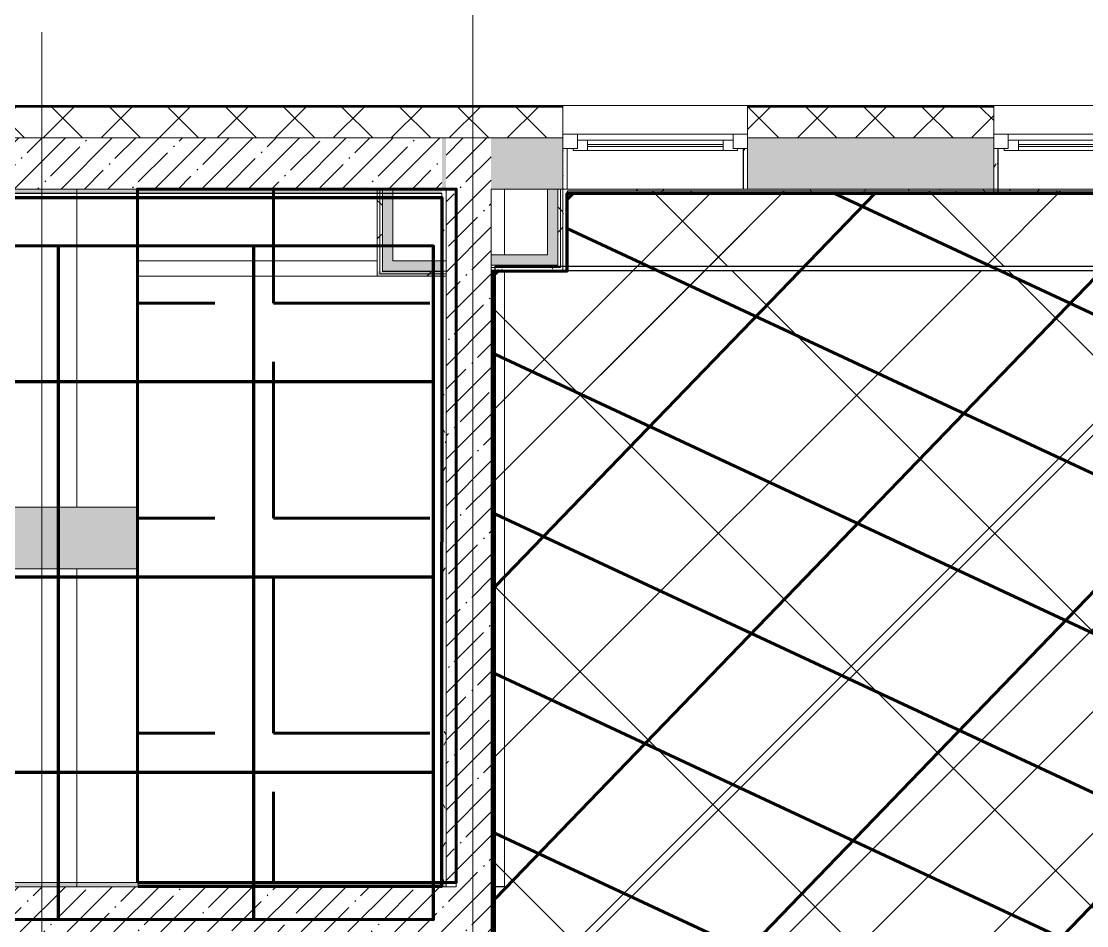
# Model space of a CAD drawing. Header units: millimetres. Extents: x -164500 to 426394, y -51911 to 102118.
# Drawn here: x 247282 to 252475, y 17559 to 21967 of the extents above; entities that cross this region are included whole.
import ezdxf

# ---------------------------------------------------------------- set-up
doc = ezdxf.new("R2010")
doc.units = ezdxf.units.MM
for name, color, linetype, lineweight in [('0) шлифовка', 5, 'Continuous', 60), ('1.4) Плинтус ПЛ-4', 6, 'Continuous', 60), ('336 лестницы', 150, 'Continuous', 120), ('374 ПК-4', 211, 'Continuous', 120), ('474 плитка КР-1.1 лестницы', 150, 'Continuous', 60), ('5.2) Л-1 Линолеум', 100, 'Continuous', 30), ('7.7) Плинтус', 222, 'Continuous', 90), ('8.1) Нал пол Окт', 5, 'Continuous', 60), ('A-FLOR', 7, 'Continuous', 9), ('A-GLAZ', 7, 'Continuous', 9), ('A-GLAZ-1', 7, 'Continuous', 5), ('A-WALL', 7, 'Continuous', 5), ('I-WALL', 7, 'Continuous', 5), ('S-STRS', 7, 'Continuous', 9), ('S-STRS-MBND', 7, 'Continuous', 9), ('Оси', 7, 'Continuous', 9)]:
    doc.layers.add(name, color=color, linetype=linetype, lineweight=lineweight)
doc.layers.add('2) защита вин плитк', color=6, linetype='Continuous')
doc.layers.add('3.2.3) Нал-ой пол 5 вып', color=5, linetype='Continuous')
doc.layers.add('A-AREA-PATT-2', color=7, linetype='Continuous', lineweight=5, true_color=0xcde0ef, transparency=1)
doc.layers.add('A-WALL-1', color=9, linetype='Continuous', lineweight=5, true_color=0x808080)
doc.layers.add('A-WALL-FNSH-1', color=9, linetype='Continuous', lineweight=5, true_color=0x808080)
pattern_1 = [(45, (148772.12, -0.94), (-114.04925, 114.04925), []), (45, (148886.17, -0.94), (-114.04925, 114.04925), [201.612, -40.322, 6.706, -33.617])]
pattern_2 = [(0, (148772.123, -0.94), (243.84, 60.96), [20.117, -162.763, 20.117, -162.763, -975.36]), (0, (148772.123, -0.94), (243.84, 60.96), [-365.76, 20.117, -345.643, 20.117, -162.763, -426.72]), (0, (148772.123, -0.94), (243.84, 60.96), [-914.4, 20.117, -101.803, 20.117, -284.683]), (120, (148863.563, 29.54), (-174.71291, 180.691634), [20.117, -162.763, 20.117, -162.763, -975.36]), (120, (148863.563, 29.54), (-174.71291, 180.691634), [-365.76, 20.117, -345.643, 20.117, -162.763, -426.72]), (120, (148863.563, 29.54), (-174.71291, 180.691634), [-914.4, 20.117, -101.803, 20.117, -284.683]), (240, (148894.043, 151.46), (-69.12709, -241.651634), [20.117, -162.763, 20.117, -162.763, -975.36]), (240, (148894.043, 151.46), (-69.12709, -241.651634), [-365.76, 20.117, -345.643, 20.117, -162.763, -426.72]), (240, (148894.043, 151.46), (-69.12709, -241.651634), [-914.4, 20.117, -101.803, 20.117, -284.683])]
pattern_3 = [(45, (148772.12, -0.94), (-212.132, 212.132), []), (135, (148772.12, -0.94), (-212.132, -212.132), [])]
pattern_4 = [(45, (205553.1, 26879), (-1347.04, 1347.04), [])]

# ---------------------------------------------------------------- blocks, each defined once
blk = doc.blocks.new('120_Окно_СКБ_1Ст - 120_Окно_СКБ_1Ст 900х2500_h_ с форточкой-22877787-Объем проектирования 2 этажа')
at = {"layer": 'A-GLAZ'}
for p, q in [((-450, -127), (-450, -57)), ((-450, -57), (-380, -57)), ((-380, -57), (-380, -127)), ((380, -87), (-380, -87)), ((-380, -87), (-380, -127)), ((-330, -137), (-330, -87)), ((330, -137), (330, -87)), ((380, -127), (380, -57)), ((380, -57), (450, -57)), ((380, -127), (380, -87)), ((450, -57), (450, -127)), ((-380, -127), (-450, -127)), ((-380, -127), (-400, -127)), ((-400, -127), (-400, -137)), ((-400, -137), (400, -137)), ((400, -137), (-400, -137)), ((450, -127), (380, -127)), ((400, -127), (380, -127)), ((400, -137), (400, -127))]:
    blk.add_line(p, q, dxfattribs=at)
at = {"layer": 'A-GLAZ-1'}
for p, q in [((450, -57), (-450, -57)), ((-430, -127), (-400, -127)), ((-330, -107), (330, -107)), ((330, -117), (-330, -117)), ((400, -127), (430, -127))]:
    blk.add_line(p, q, dxfattribs=at)
blk = doc.blocks.new('120_Окно_СКБ_2Ст_Фрамуга сверху - 120_Окно_СКБ_2Ст_2300х2500_h_ ДОО-23103760-Объем проектирования 2 этажа')
at = {"layer": 'A-GLAZ'}
for p, q in [((-1150, -127), (-1150, -57)), ((-1150, -57), (-1080, -57)), ((-1080, -57), (-1080, -127)), ((520, -87), (-1080, -87)), ((-1080, -87), (-1080, -127)), ((-1030, -137), (-1030, -87)), ((470, -137), (470, -87)), ((520, -127), (520, -57)), ((520, -57), (590, -57)), ((520, -127), (520, -87)), ((590, -57), (590, -127)), ((1080, -87), (590, -87)), ((590, -87), (590, -127)), ((640, -137), (640, -87)), ((1030, -137), (1030, -87)), ((1080, -127), (1080, -57)), ((1080, -57), (1150, -57)), ((1080, -127), (1080, -87)), ((1150, -57), (1150, -127)), ((-1080, -127), (-1150, -127)), ((-1080, -127), (-1100, -127)), ((-1100, -127), (-1100, -137)), ((-1100, -137), (540, -137)), ((540, -137), (-1100, -137)), ((590, -127), (520, -127)), ((540, -127), (520, -127)), ((540, -137), (540, -127)), ((590, -127), (570, -127)), ((570, -127), (570, -137)), ((570, -137), (1100, -137)), ((1100, -137), (570, -137)), ((1150, -127), (1080, -127)), ((1100, -127), (1080, -127)), ((1100, -137), (1100, -127))]:
    blk.add_line(p, q, dxfattribs=at)
at = {"layer": 'A-GLAZ-1'}
for p, q in [((1150, -57), (-1150, -57)), ((-1080, -57), (1080, -57)), ((-1130, -127), (-1100, -127)), ((-1030, -107), (470, -107)), ((470, -117), (-1030, -117)), ((540, -127), (570, -127)), ((540, -127), (570, -127)), ((640, -107), (1030, -107)), ((1030, -117), (640, -117)), ((1100, -127), (1130, -127))]:
    blk.add_line(p, q, dxfattribs=at)
blk = doc.blocks.new('Зашивка приборов отопления31 - Зашивка приборов отопления-33324104-Объем проектирования 2 этажа')
at = {"layer": 'A-WALL'}
for p, q in [((126595, 120), (125430, 120)), ((126595, 45), (126595, 120)), ((126595, 45), (125430, 45)), ((125430, 45), (126595, 45)), ((126595, -285), (126595, 45))]:
    blk.add_line(p, q, dxfattribs=at)

msp = doc.modelspace()

# ---------------------------------------------------------------- hatches: boundary and pattern name
at = {"layer": '0) шлифовка', "true_color": 0x2776bb}
h = msp.add_hatch(dxfattribs=at)
h.set_pattern_fill('ANSI31', color=152, scale=222, angle=110)
h.set_pattern_definition([(155, (205553.1, 26879), (-297.8825, -638.811), [])])
h.paths.add_polyline_path([(254321.123, 21129), (249943.123, 21129), (249943.123, 20754), (249593.123, 20754), (249593.123, 15205), (249593.123, 13921), (249893.123, 13921), (249893.123, 13557), (254301.123, 13557), (254301.123, 14011), (258323.123, 14011), (258323.123, 13631), (258611.123, 13631), (258611.123, 14011), (259601.123, 14011), (259601.123, 20309), (259101.123, 20309), (259101.123, 21129), (258722.572, 21129), (257263.123, 21129), (257263.123, 20748), (256901.123, 20748), (256901.123, 21129), (256522.572, 21129), (254843.123, 21129), (254843.123, 20748), (254321.123, 20748)])
at = {"layer": '2) защита вин плитк'}
h = msp.add_hatch(dxfattribs=at)
h.set_pattern_fill('ANSI31', color=256, scale=600)
h.set_pattern_definition(pattern_4)
h.paths.add_polyline_path([(254321.123, 21129), (249943.123, 21129), (249943.123, 20754), (249593.123, 20754), (249593.123, 15205), (249593.123, 13921), (249893.123, 13921), (249893.123, 13557), (254301.123, 13557), (254301.123, 14011), (258323.123, 14011), (258323.123, 13631), (258611.123, 13631), (258611.123, 14011), (259601.123, 14011), (259601.123, 20309), (259101.123, 20309), (259101.123, 21129), (258722.572, 21129), (257263.123, 21129), (257263.123, 20748), (256901.123, 20748), (256901.123, 21129), (256522.572, 21129), (254843.123, 21129), (254843.123, 20748), (254321.123, 20748)])
h = msp.add_hatch(dxfattribs=at)
h.set_pattern_fill('ANSI31', color=256, scale=600)
h.set_pattern_definition(pattern_4)
h.paths.add_polyline_path([(254321.123, 21129), (249943.123, 21129), (249943.123, 20754), (249593.123, 20754), (249593.123, 15205), (249593.123, 13921), (249893.123, 13921), (249893.123, 13557), (254301.123, 13557), (254301.123, 14011), (258323.123, 14011), (258323.123, 13631), (258611.123, 13631), (258611.123, 14011), (259601.123, 14011), (259601.123, 20309), (259101.123, 20309), (259101.123, 21129), (258722.572, 21129), (257263.123, 21129), (257263.123, 20748), (256901.123, 20748), (256901.123, 21129), (256522.572, 21129), (254843.123, 21129), (254843.123, 20748), (254321.123, 20748)])
at = {"layer": '3.2.3) Нал-ой пол 5 вып'}
h = msp.add_hatch(dxfattribs=at)
h.set_pattern_fill('ANSI34', color=256, scale=222)
h.set_pattern_definition([(45, (205553, 26879), (-2990.43, 2990.43), []), (45, (206550, 26879), (-2990.43, 2990.43), []), (45, (207546.7, 26879), (-2990.43, 2990.43), []), (45, (208543.6, 26879), (-2990.43, 2990.43), [])])
h.paths.add_polyline_path([(254321.123, 21129), (249943.123, 21129), (249943.123, 20754), (249593.123, 20754), (249593.123, 15205), (249593.123, 13921), (249893.123, 13921), (249893.123, 13557), (254301.123, 13557), (254301.123, 14011), (258323.123, 14011), (258323.123, 13631), (258611.123, 13631), (258611.123, 14011), (259601.123, 14011), (259601.123, 20309), (259101.123, 20309), (259101.123, 21129), (258722.572, 21129), (257263.123, 21129), (257263.123, 20748), (256901.123, 20748), (256901.123, 21129), (256522.572, 21129), (254843.123, 21129), (254843.123, 20748), (254321.123, 20748)])
at = {"layer": '336 лестницы'}
h = msp.add_hatch(dxfattribs=at)
h.set_pattern_fill('ANSI37', color=256, scale=300, angle=45)
h.set_pattern_definition([(90, (205553.1, 26879), (-952.5, 0), []), (180, (205553.1, 26879), (-6e-14, -952.5), [])])
h.paths.add_polyline_path([(243411.123, 17592.834), (249291.867, 17589.372), (249291.867, 20871.264), (243411.123, 20874.727)])
at = {"layer": '474 плитка КР-1.1 лестницы'}
h = msp.add_hatch(dxfattribs=at)
h.set_pattern_fill('ANGLE', color=256, scale=150)
h.set_pattern_definition([(0, (205553.1, 26879), (0, 1047.75), [762, -285.75]), (90, (205553.1, 26879), (-1047.75, 6e-14), [762, -285.75])])
h.paths.add_polyline_path([(247847.871, 17770.059), (249402.123, 17770.059), (249402.123, 21149.059), (247847.871, 21149.059)])
at = {"layer": '5.2) Л-1 Линолеум'}
h = msp.add_hatch(dxfattribs=at)
h.set_pattern_fill('ANSI37', color=256, scale=300)
h.set_pattern_definition([(45, (205553.1, 26879), (-673.52, 673.52), []), (135, (205553.1, 26879), (-673.52, -673.52), [])])
h.paths.add_polyline_path([(249592.123, 20774.059), (259622.123, 20774.059), (259622.123, 13979.059), (249592.123, 13979.059)])
h.paths.add_polyline_path([(254843.123, 20774.059), (256902.623, 20774.059), (256902.623, 21128.059), (254843.123, 21128.059)])
h.paths.add_polyline_path([(257262.123, 20774.059), (259101.123, 20774.059), (259101.123, 21128.059), (257262.123, 21128.059)])
h.paths.add_polyline_path([(249943.123, 20753.059), (254301.34, 20753.059), (254301.34, 21139.059), (249943.123, 21139.059)])
h.paths.add_polyline_path([(254301.123, 13979.059), (249922.123, 13979.059), (249922.123, 13539.059), (254301.123, 13539.059)])
at = {"layer": '8.1) Нал пол Окт', "transparency": 33554687}
h = msp.add_hatch(dxfattribs=at)
h.set_pattern_fill('ANSI31', color=256, scale=333, angle=1)
h.set_pattern_definition([(46, (205553.1, 26879), (-760.54, 734.445), [])])
h.paths.add_polyline_path([(254321.123, 21129), (249943.123, 21129), (249943.123, 20754), (249593.123, 20754), (249593.123, 15205), (249593.123, 13921), (249893.123, 13921), (249893.123, 13557), (254301.123, 13557), (254301.123, 14011), (258323.123, 14011), (258323.123, 13631), (258611.123, 13631), (258611.123, 14011), (259601.123, 14011), (259601.123, 20309), (259101.123, 20309), (259101.123, 21129), (258722.572, 21129), (257263.123, 21129), (257263.123, 20748), (256901.123, 20748), (256901.123, 21129), (256522.572, 21129), (254843.123, 21129), (254843.123, 20748), (254321.123, 20748)])
at = {"layer": 'A-AREA-PATT-2'}
h = msp.add_hatch(color=256, dxfattribs=at)
h.paths.add_polyline_path([(247852.123, 19299.059), (247852.123, 19599.059), (243952.123, 19599.059), (243952.123, 19299.059), (247552.123, 19299.059)])
h.paths.add_polyline_path([(249092.123, 20724.059), (249331.623, 20724.059), (249331.623, 20748.559), (249017.123, 20748.559), (249017.123, 20724.059), (249042.123, 20724.059)])
h.paths.add_polyline_path([(245382.123, 21129.059), (245449.725, 21129.059), (245449.725, 21139.059), (245332.042, 21139.059), (245332.042, 21129.059), (245337.646, 21129.059)])
at = {"layer": 'A-WALL'}
h = msp.add_hatch(dxfattribs=at)
h.set_pattern_fill('FP_24', color=256, style=0, pattern_type=2)
h.set_pattern_definition([(45, (148772.12, -0.94), (-141.42136, 141.42136), []), (135, (148772.12, -0.94), (-141.42136, -141.42136), [])])
h.paths.add_polyline_path([(259122.123, 21399.059), (260022.123, 21399.059), (260022.123, 21549.059), (258722.572, 21549.059), (258722.572, 21399.059)])
h.paths.add_polyline_path([(254322.34, 21399.059), (255622.572, 21399.059), (255622.572, 21549.059), (254322.34, 21549.059)])
h.paths.add_polyline_path([(257822.572, 21399.059), (257822.572, 21549.059), (256522.572, 21549.059), (256522.572, 21399.059), (257294.361, 21399.059)])
h.paths.add_polyline_path([(252022.34, 21399.059), (252022.34, 21549.059), (250822.123, 21549.059), (250822.123, 21399.059)])
h.paths.add_polyline_path([(249847.123, 21399.059), (249922.123, 21399.059), (249922.123, 21549.059), (245382.123, 21549.059), (245382.123, 21399.059), (249637.123, 21399.059)])
h.paths.add_polyline_path([(242082.123, 21399.059), (242082.123, 21549.059), (241832.123, 21549.059), (241832.123, 21399.059)])
h.paths.add_polyline_path([(266689.908, 21399.059), (268022.34, 21399.059), (268022.34, 21549.059), (266672.572, 21549.059), (266672.572, 21399.059)])
h.paths.add_polyline_path([(264521.705, 21399.059), (265772.572, 21399.059), (265772.572, 21549.059), (264372.572, 21549.059), (264372.572, 21399.059)])
h.paths.add_polyline_path([(260922.123, 21399.059), (262072.572, 21399.059), (262072.572, 21549.059), (260922.123, 21549.059)])
h.paths.add_polyline_path([(273602.123, 21399.059), (274002.123, 21399.059), (274002.123, 21549.059), (268922.34, 21549.059), (268922.34, 21399.059), (272471.783, 21399.059)])
at = {"layer": 'I-WALL'}
h = msp.add_hatch(dxfattribs=at)
h.set_pattern_fill('FP_1', color=256, style=0, pattern_type=2)
h.set_pattern_definition(pattern_1)
h.paths.add_polyline_path([(249017.123, 21149.059), (249332.123, 21149.059), (249332.123, 21399.059), (245382.123, 21399.059), (245382.123, 21149.059), (246453.345, 21149.059)])
h.paths.add_polyline_path([(241822.623, 21149.059), (242082.123, 21149.059), (242082.123, 21399.059), (241802.123, 21399.059), (241802.123, 21149.059), (241822.123, 21149.059)])
h = msp.add_hatch(dxfattribs=at)
h.set_pattern_fill('FP_1', color=256, style=0, pattern_type=2)
h.set_pattern_definition(pattern_1)
h.paths.add_polyline_path([(259122.123, 21149.059), (259122.123, 21399.059), (258722.572, 21399.059), (258722.572, 21149.059), (259117.239, 21149.059)])
h.paths.add_polyline_path([(257294.361, 21149.059), (257822.572, 21149.059), (257822.572, 21399.059), (256522.572, 21399.059), (256522.572, 21149.059), (257242.123, 21149.059)])
h.paths.add_polyline_path([(249344.283, 21149.059), (249352.123, 21149.059), (249352.123, 21399.059), (249332.123, 21399.059), (249332.123, 21149.059)])
h.paths.add_polyline_path([(269982.123, 21149.059), (269982.123, 21399.059), (269622.123, 21399.059), (269622.123, 21149.059)])
h.paths.add_polyline_path([(249572.123, 21149.059), (249922.123, 21149.059), (249922.123, 21399.059), (249572.123, 21399.059), (249572.123, 21390.746)])
h.paths.add_polyline_path([(268022.34, 21149.059), (268022.34, 21399.059), (266672.572, 21399.059), (266672.572, 21149.059), (267412.642, 21149.059)])
h.paths.add_polyline_path([(265772.572, 21149.059), (265772.572, 21399.059), (264872.572, 21399.059), (264872.572, 21149.059), (265244.439, 21149.059)])
h.paths.add_polyline_path([(252022.34, 21149.059), (252022.34, 21399.059), (250822.123, 21399.059), (250822.123, 21149.059)])
h.paths.add_polyline_path([(260922.123, 21149.059), (262072.572, 21149.059), (262072.572, 21399.059), (260922.123, 21399.059)])
h.paths.add_polyline_path([(254822.123, 21149.059), (255622.572, 21149.059), (255622.572, 21399.059), (254822.123, 21399.059)])
h.paths.add_polyline_path([(259822.123, 21149.059), (260022.123, 21149.059), (260022.123, 21399.059), (259822.123, 21399.059), (259822.123, 21274.059)])
h = msp.add_hatch(dxfattribs=at)
h.set_pattern_fill('FP_1', color=256, style=0, pattern_type=2)
h.set_pattern_definition(pattern_1)
h.paths.add_polyline_path([(249572.123, 17749.059), (249572.123, 21399.059), (249352.123, 21399.059), (249352.123, 17749.059), (249530.807, 17749.059)])
h = msp.add_hatch(dxfattribs=at)
h.set_pattern_fill('FP_191', color=256, style=0, pattern_type=2)
h.set_pattern_definition(pattern_2)
h.paths.add_polyline_path([(249942.123, 21149.059), (249942.123, 21347.059), (249922.123, 21347.059), (249922.123, 21149.059)])
h = msp.add_hatch(dxfattribs=at)
h.set_pattern_fill('FP_191', color=256, style=0, pattern_type=2)
h.set_pattern_definition(pattern_2)
h.paths.add_polyline_path([(250822.123, 21149.059), (250822.123, 21347.059), (250802.123, 21347.059), (250802.123, 21149.059)])
h = msp.add_hatch(dxfattribs=at)
h.set_pattern_fill('FP_191', color=256, style=0, pattern_type=2)
h.set_pattern_definition(pattern_2)
h.paths.add_polyline_path([(252022.34, 21149.059), (252042.34, 21149.059), (252042.34, 21347.059), (252022.34, 21347.059), (252022.34, 21337.059)])
h = msp.add_hatch(dxfattribs=at)
h.set_pattern_fill('FP_191', color=256, style=0, pattern_type=2)
h.set_pattern_definition(pattern_2)
h.paths.add_polyline_path([(249017.123, 21129.059), (249331.123, 21129.059), (249332.123, 21149.059), (241822.623, 21149.059), (241822.623, 21129.059), (247852.123, 21129.059)])
h = msp.add_hatch(dxfattribs=at)
h.set_pattern_fill('FP_191', color=256, style=0, pattern_type=2)
h.set_pattern_definition(pattern_2)
h.paths.add_polyline_path([(249352.123, 17769.059), (249352.123, 17960.057), (249332.123, 17960.057), (249332.123, 17770.059), (249344.283, 17769.451)])
h.paths.add_polyline_path([(249352.123, 17961.057), (249352.123, 21149.059), (249332.123, 21149.059), (249332.123, 17961.057), (249344.283, 17961.057)])
for points in [[(249897.123, 20779.059), (249897.123, 21149.059), (249847.123, 21149.059), (249847.123, 20779.059)], [(249092.123, 20749.059), (249092.123, 21129.059), (249042.123, 21129.059), (249042.123, 20749.059)], [(249705.65, 20779.059), (249847.123, 20779.059), (249847.123, 20829.059), (249572.123, 20829.059), (249572.123, 20779.059), (249637.123, 20779.059)], [(249332.123, 20749.059), (249332.123, 20799.059), (249092.123, 20799.059), (249092.123, 20749.059)]]:
    msp.add_hatch(color=256, dxfattribs=at).paths.add_polyline_path(points)
h = msp.add_hatch(dxfattribs=at)
h.set_pattern_fill('FP_192', color=256, style=0, pattern_type=2)
h.set_pattern_definition(pattern_3)
h.paths.add_polyline_path([(249909.623, 20766.559), (249909.623, 20770.725), (249906.334, 20769.848)])
h.paths.add_polyline_path([(249897.123, 20774.059), (249909.623, 20774.059), (249909.623, 21149.059), (249897.123, 21149.059), (249897.123, 20779.059)])
h = msp.add_hatch(dxfattribs=at)
h.set_pattern_fill('FP_192', color=256, style=0, pattern_type=2)
h.set_pattern_definition(pattern_3)
h.paths.add_polyline_path([(249922.123, 20774.059), (249922.123, 21149.059), (249909.623, 21149.059), (249909.868, 20774.059)])
h.paths.add_polyline_path([(249922.123, 20754.059), (249922.123, 20774.059), (249909.623, 20770.725), (249909.623, 20766.559)])
h = msp.add_hatch(dxfattribs=at)
h.set_pattern_fill('FP_191', color=256, style=0, pattern_type=2)
h.set_pattern_definition(pattern_2)
h.paths.add_polyline_path([(254321.123, 21129.059), (254322.123, 21149.059), (249922.123, 21149.059), (249943.123, 21129.059), (254102.123, 21129.059)])
h.paths.add_polyline_path([(249942.123, 21129.059), (249922.123, 21149.059), (249922.123, 21129.059)])
h = msp.add_hatch(dxfattribs=at)
h.set_pattern_fill('FP_192', color=256, style=0, pattern_type=2)
h.set_pattern_definition(pattern_3)
h.paths.add_polyline_path([(249029.623, 20724.059), (249029.623, 21129.059), (249017.123, 21129.059), (249017.123, 20724.059)])
h = msp.add_hatch(dxfattribs=at)
h.set_pattern_fill('FP_192', color=256, style=0, pattern_type=2)
h.set_pattern_definition(pattern_3)
h.paths.add_polyline_path([(249029.623, 20736.559), (249042.123, 20736.559), (249042.123, 21129.059), (249029.623, 21129.059), (249029.623, 20748.559)])
h = msp.add_hatch(dxfattribs=at)
h.set_pattern_fill('FP_191', color=256, style=0, pattern_type=2)
h.set_pattern_definition(pattern_2)
h.paths.add_polyline_path([(249942.123, 20774.059), (249942.123, 21129.059), (249922.123, 21129.059), (249922.123, 20774.059)])
h = msp.add_hatch(dxfattribs=at)
h.set_pattern_fill('FP_192', color=256, style=0, pattern_type=2)
h.set_pattern_definition(pattern_3)
h.paths.add_polyline_path([(249572.123, 20766.559), (249596.289, 20767.657), (249592.123, 20774.059), (249897.123, 20774.059), (249897.123, 20779.059), (249572.123, 20779.059), (249572.123, 20774.059)])
h = msp.add_hatch(dxfattribs=at)
h.set_pattern_fill('FP_191', color=256, style=0, pattern_type=2)
h.set_pattern_definition(pattern_2)
h.paths.add_polyline_path([(249847.123, 20754.059), (249922.123, 20754.059), (249906.334, 20769.848), (249922.123, 20774.059), (249592.123, 20774.059), (249605.138, 20754.059), (249705.65, 20754.059)])
h.paths.add_polyline_path([(249942.123, 20754.059), (249942.123, 20774.059), (249922.123, 20774.059), (249922.123, 20754.059)])
h = msp.add_hatch(dxfattribs=at)
h.set_pattern_fill('FP_192', color=256, style=0, pattern_type=2)
h.set_pattern_definition(pattern_3)
h.paths.add_polyline_path([(249029.623, 20724.059), (249332.123, 20724.059), (249331.623, 20736.559), (249029.623, 20736.559), (249029.623, 20725.032)])
h = msp.add_hatch(dxfattribs=at)
h.set_pattern_fill('FP_192', color=256, style=0, pattern_type=2)
h.set_pattern_definition(pattern_3)
h.paths.add_polyline_path([(249042.123, 20736.559), (249332.123, 20737.52), (249331.623, 20749.059), (249042.123, 20748.559)])
h = msp.add_hatch(dxfattribs=at)
h.set_pattern_fill('FP_191', color=256, style=0, pattern_type=2)
h.set_pattern_definition(pattern_2)
h.paths.add_polyline_path([(249572.123, 13899.059), (249592.123, 13920.059), (249592.123, 14104.059), (249580.123, 14104.059), (249580.123, 14074.059), (249572.123, 14074.059), (249572.123, 13919.059)])
h.paths.add_polyline_path([(249592.123, 13899.059), (249592.123, 13919.059), (249572.123, 13899.059)])
h.paths.add_polyline_path([(249592.123, 15204.059), (249592.123, 20754.059), (249572.123, 20754.059), (249572.123, 15234.059), (249580.123, 15234.059), (249580.123, 15204.059)])
h = msp.add_hatch(dxfattribs=at)
h.set_pattern_fill('FP_191', color=256, style=0, pattern_type=2)
h.set_pattern_definition(pattern_2)
h.paths.add_polyline_path([(249352.123, 17749.059), (249352.123, 17769.059), (243352.123, 17769.059), (243352.123, 17749.059), (249344.283, 17749.059)])
h = msp.add_hatch(dxfattribs=at)
h.set_pattern_fill('FP_1', color=256, style=0, pattern_type=2)
h.set_pattern_definition(pattern_1)
h.paths.add_polyline_path([(244507.646, 17529.059), (249572.123, 17529.059), (249572.123, 17749.059), (243352.123, 17749.059), (243352.123, 17529.059), (244359.191, 17529.059)])

# ---------------------------------------------------------------- linework, layer by layer
at = {"layer": '1.4) Плинтус ПЛ-4'}
for points in [[(249580.123, 15234.059), (249580.123, 20749.059), (249943.123, 20749.059), (249943.123, 21128.059)], [(250822.123, 21128.059), (252043.34, 21128.059)]]:
    msp.add_lwpolyline(points, dxfattribs=at)
at = {"layer": '336 лестницы'}
msp.add_lwpolyline([(243411.123, 17592.834), (249291.867, 17589.372), (249291.867, 20871.264), (243411.123, 20874.727)], close=True, dxfattribs=at)
at = {"layer": '374 ПК-4'}
msp.add_lwpolyline([(245381.123, 21108.059), (249331.123, 21108.059), (249330.123, 17750.059), (247851.123, 17750.059)], dxfattribs=at)
at = {"layer": '474 плитка КР-1.1 лестницы'}
msp.add_lwpolyline([(247847.871, 17770.059), (249402.123, 17770.059), (249402.123, 21149.059), (247847.871, 21149.059)], close=True, dxfattribs=at)
at = {"layer": '5.2) Л-1 Линолеум'}
for points in [[(249943.123, 20753.059), (254301.34, 20753.059), (254301.34, 21139.059), (249943.123, 21139.059)], [(249592.123, 20774.059), (259622.123, 20774.059), (259622.123, 13979.059), (249592.123, 13979.059)]]:
    msp.add_lwpolyline(points, close=True, dxfattribs=at)
at = {"layer": '7.7) Плинтус'}
msp.add_lwpolyline([(249943.123, 20753.059), (249943.123, 21128.059), (254322.123, 21129.059), (254322.123, 20768.059)], dxfattribs=at)
at = {"layer": 'A-FLOR'}
for p, q in [((249637.123, 20830), (249637.123, 21150)), ((249637.123, 20829.059), (249637.123, 21149.059)), ((249592.09, 20750), (249922.123, 20750)), ((249592.09, 20749.059), (249922.123, 20749.059)), ((249637.123, 17750), (249637.123, 20755)), ((249637.123, 17749.059), (249637.123, 20754.059)), ((249922.123, 20750), (249922.123, 20755)), ((249922.123, 20749.059), (249922.123, 20754.059)), ((249592.123, 17750), (249637.123, 17750)), ((249592.123, 17749.059), (249637.123, 17749.059))]:
    msp.add_line(p, q, dxfattribs=at)
at = {"layer": 'A-WALL'}
for p, q in [((249922.123, 21552.059), (245382.123, 21552.059)), ((249922.123, 21549.059), (245382.123, 21549.059)), ((249922.123, 21557.059), (250822.123, 21557.059)), ((252022.34, 21552.059), (250822.123, 21552.059)), ((252022.34, 21549.059), (250822.123, 21549.059)), ((252022.34, 21557.059), (254322.34, 21557.059)), ((245382.123, 21399.059), (249922.123, 21399.059)), ((252022.34, 21399.059), (250822.123, 21399.059)), ((249029.623, 20736.559), (249029.623, 21149.059)), ((249042.123, 20749.059), (249042.123, 21149.059)), ((249352.123, 20749.059), (249352.123, 21149.059)), ((249897.123, 20779.059), (249897.123, 21149.059)), ((249909.623, 20766.559), (249909.623, 21149.059)), ((249331.123, 21128.059), (249331.123, 21129.059)), ((249332.123, 21129.059), (249332.123, 17769.059)), ((249942.123, 21129.059), (249942.123, 20774.059)), ((249572.123, 15234.059), (249572.123, 20779.059)), ((249572.123, 20779.059), (249897.123, 20779.059)), ((249592.123, 20774.059), (249592.123, 15204.059)), ((249352.123, 20736.559), (249029.623, 20736.559)), ((249352.123, 20749.059), (249321.123, 20749.059)), ((249352.123, 20749.059), (249352.123, 17749.059)), ((249572.123, 20766.559), (249909.623, 20766.559)), ((249922.123, 20754.059), (249572.123, 20754.059)), ((249043.893, 17769.059), (249332.123, 17769.059)), ((249331.123, 17770.059), (249332.123, 17770.059)), ((249352.123, 17749.059), (243352.123, 17749.059))]:
    msp.add_line(p, q, dxfattribs=at)
at = {"layer": 'A-WALL-1'}
for p, q in [((249922.123, 21149.059), (249922.123, 21549.059)), ((250822.123, 21549.059), (250822.123, 21149.059)), ((252022.34, 21549.059), (252022.34, 21129.059)), ((249942.123, 21347.059), (249922.123, 21347.059)), ((249922.123, 21347.059), (249922.123, 21149.059)), ((249942.123, 21149.059), (249942.123, 21347.059)), ((250822.123, 21347.059), (250802.123, 21347.059)), ((250802.123, 21347.059), (250802.123, 21149.059)), ((250822.123, 21149.059), (250822.123, 21347.059)), ((252042.34, 21347.059), (252022.34, 21347.059)), ((245382.123, 21149.059), (249352.123, 21149.059)), ((249017.123, 21149.059), (249017.123, 20724.059)), ((249092.123, 20799.059), (249092.123, 21149.059)), ((249572.123, 21149.059), (254322.123, 21149.059)), ((249572.123, 20779.059), (249572.123, 21149.059)), ((249847.123, 21149.059), (249847.123, 20829.059)), ((249922.123, 21149.059), (249922.123, 20754.059)), ((250802.123, 21149.059), (252022.34, 21149.059)), ((241822.623, 21129.059), (249332.123, 21129.059)), ((249942.123, 21129.059), (254322.123, 21129.059)), ((249847.123, 20829.059), (249572.123, 20829.059)), ((249352.123, 20799.059), (249092.123, 20799.059)), ((249922.123, 20774.059), (249592.123, 20774.059)), ((249017.123, 20724.059), (249352.123, 20724.059))]:
    msp.add_line(p, q, dxfattribs=at)
at = {"layer": 'A-WALL-FNSH-1'}
for p, q in [((249922.123, 21557.059), (245382.123, 21557.059)), ((249922.123, 21549.059), (249922.123, 21557.059)), ((252022.34, 21557.059), (250822.123, 21557.059)), ((250822.123, 21557.059), (250822.123, 21549.059)), ((252022.34, 21549.059), (252022.34, 21557.059)), ((249943.123, 21347.059), (249942.123, 21347.059)), ((249943.123, 21149.059), (249943.123, 21347.059)), ((250802.123, 21347.059), (250801.123, 21347.059)), ((250801.123, 21347.059), (250801.123, 21149.059)), ((252043.34, 21347.059), (252042.34, 21347.059)), ((252042.34, 21347.059), (252042.34, 21128.059)), ((252043.34, 21128.059), (252043.34, 21347.059)), ((250801.123, 21149.059), (250802.123, 21149.059)), ((247851.123, 21128.059), (249331.123, 21128.059)), ((249331.123, 21128.059), (249331.123, 17770.059)), ((249943.123, 20753.059), (249943.123, 21129.059)), ((250822.123, 21129.059), (250822.123, 21128.059)), ((250822.123, 21128.059), (252022.34, 21128.059)), ((252022.34, 21128.059), (252022.34, 21129.059)), ((249942.123, 20774.059), (249942.123, 20754.059)), ((249321.123, 20749.059), (249042.123, 20749.059)), ((249042.123, 20749.059), (249042.123, 20748.059)), ((249042.123, 20748.059), (249321.123, 20748.059)), ((249321.123, 20748.059), (249321.123, 20749.059)), ((249593.123, 15204.059), (249593.123, 20753.059)), ((249593.123, 20753.059), (249943.123, 20753.059)), ((249942.123, 20754.059), (249922.123, 20754.059)), ((249331.123, 17770.059), (243331.123, 17770.059))]:
    msp.add_line(p, q, dxfattribs=at)
at = {"layer": 'I-WALL'}
for p, q in [((247851.123, 21128.059), (241822.123, 21128.059)), ((247572.623, 21128.059), (247572.623, 21129.059)), ((247845.623, 21128.059), (247845.623, 21129.059)), ((247851.123, 21128.059), (247851.123, 21129.059)), ((250822.123, 21128.059), (249943.123, 21128.059)), ((254322.123, 21128.059), (252022.34, 21128.059)), ((248145.305, 17769.059), (248145.305, 17770.059))]:
    msp.add_line(p, q, dxfattribs=at)
at = {"layer": 'S-STRS'}
for p, q in [((247552.123, 19599.059), (247552.123, 21129.059)), ((247552.123, 19599.059), (247552.123, 21129.059)), ((247852.123, 19599.059), (247852.123, 20724.059)), ((247852.123, 19599.059), (247852.123, 20724.059)), ((247552.123, 19599.059), (247252.123, 19599.059)), ((247852.123, 19599.059), (247552.123, 19599.059)), ((247852.123, 19599.059), (247852.123, 19299.059)), ((247252.123, 19299.059), (247552.123, 19299.059)), ((247552.123, 19299.059), (247852.123, 19299.059)), ((247552.123, 19299.059), (247552.123, 17769.059)), ((247552.123, 19299.059), (247552.123, 17769.059)), ((247852.123, 19299.059), (247852.123, 17769.059)), ((247852.123, 19299.059), (247852.123, 17769.059))]:
    msp.add_line(p, q, dxfattribs=at)
at = {"layer": 'S-STRS-MBND'}
for p, q in [((247852.123, 21149.059), (243652.123, 21149.059)), ((247552.123, 19599.059), (247552.123, 21149.059)), ((247552.123, 19599.059), (247552.123, 21149.059)), ((249402.123, 21149.059), (247852.123, 21149.059)), ((247852.123, 19599.059), (247852.123, 21149.059)), ((247852.123, 19599.059), (247852.123, 21149.059)), ((249402.123, 17749.059), (249402.123, 21149.059)), ((247852.123, 19599.059), (243652.123, 19599.059)), ((247852.123, 19599.059), (247852.123, 19299.059)), ((245690.735, 19299.059), (247852.123, 19299.059)), ((247552.123, 19299.059), (247552.123, 17749.059)), ((247552.123, 19299.059), (247552.123, 17749.059)), ((247852.123, 19299.059), (247852.123, 17749.059)), ((247852.123, 19299.059), (247852.123, 17749.059)), ((246413.512, 17749.059), (247852.123, 17749.059)), ((247852.123, 17749.059), (249402.123, 17749.059))]:
    msp.add_line(p, q, dxfattribs=at)
at = {"layer": 'Оси'}
for points in [[(249482.123, -1907.2), (249482.123, 3092.8), (249482.123, 17027.345), (249482.123, 22027.345)], [(247382.123, -1907.2), (247382.123, 3092.8), (247382.123, 16914.156), (247382.123, 21914.156)]]:
    msp.add_lwpolyline(points, dxfattribs=at)

# ---------------------------------------------------------------- block references
at = {"layer": 'A-GLAZ', "color": 3}
for name, p in [('120_Окно_СКБ_1Ст - 120_Окно_СКБ_1Ст 900х2500_h_ с форточкой-22877787-Объем проектирования 2 этажа', (250372.123, 21474.059)), ('120_Окно_СКБ_2Ст_Фрамуга сверху - 120_Окно_СКБ_2Ст_2300х2500_h_ ДОО-23103760-Объем проектирования 2 этажа', (253172.34, 21474.059))]:
    msp.add_blockref(name, p, dxfattribs=at)
at = {"layer": 'A-WALL', "rotation": 180}
msp.add_blockref('Зашивка приборов отопления31 - Зашивка приборов отопления-33324104-Объем проектирования 2 этажа', (374447.161, 20844.086), dxfattribs=at)

doc.saveas('drawing.dxf')
